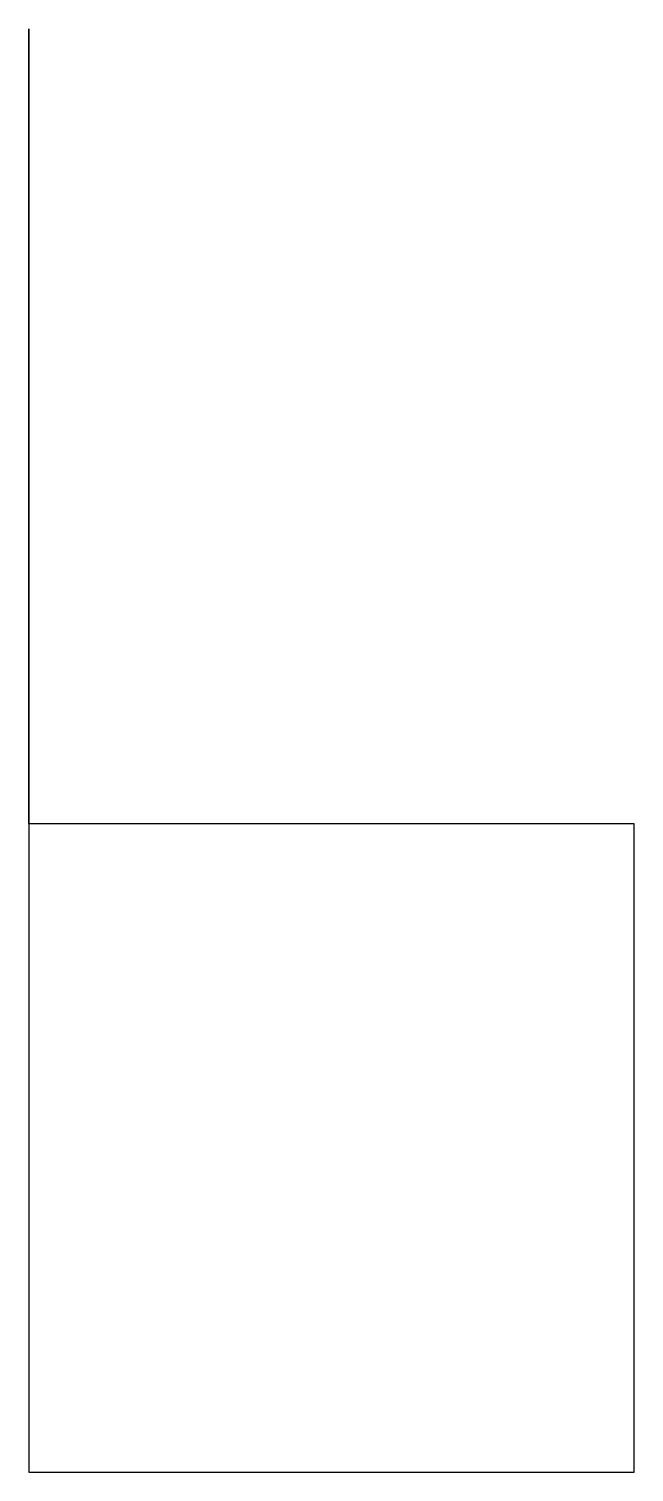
# Model space of a CAD drawing. Header units: millimetres. Extents: x 0 to 2925, y 0 to 6974.
import ezdxf

# ---------------------------------------------------------------- set-up
doc = ezdxf.new("R2010")
doc.units = ezdxf.units.MM

msp = doc.modelspace()

# ---------------------------------------------------------------- linework, layer by layer
at = {"color": 1}
msp.add_lwpolyline([(0, 6974.2), (0, 0), (2925.3, 0), (2925.3, 3132.1), (0, 3132.1)], close=True, dxfattribs=at)

doc.saveas('drawing.dxf')
